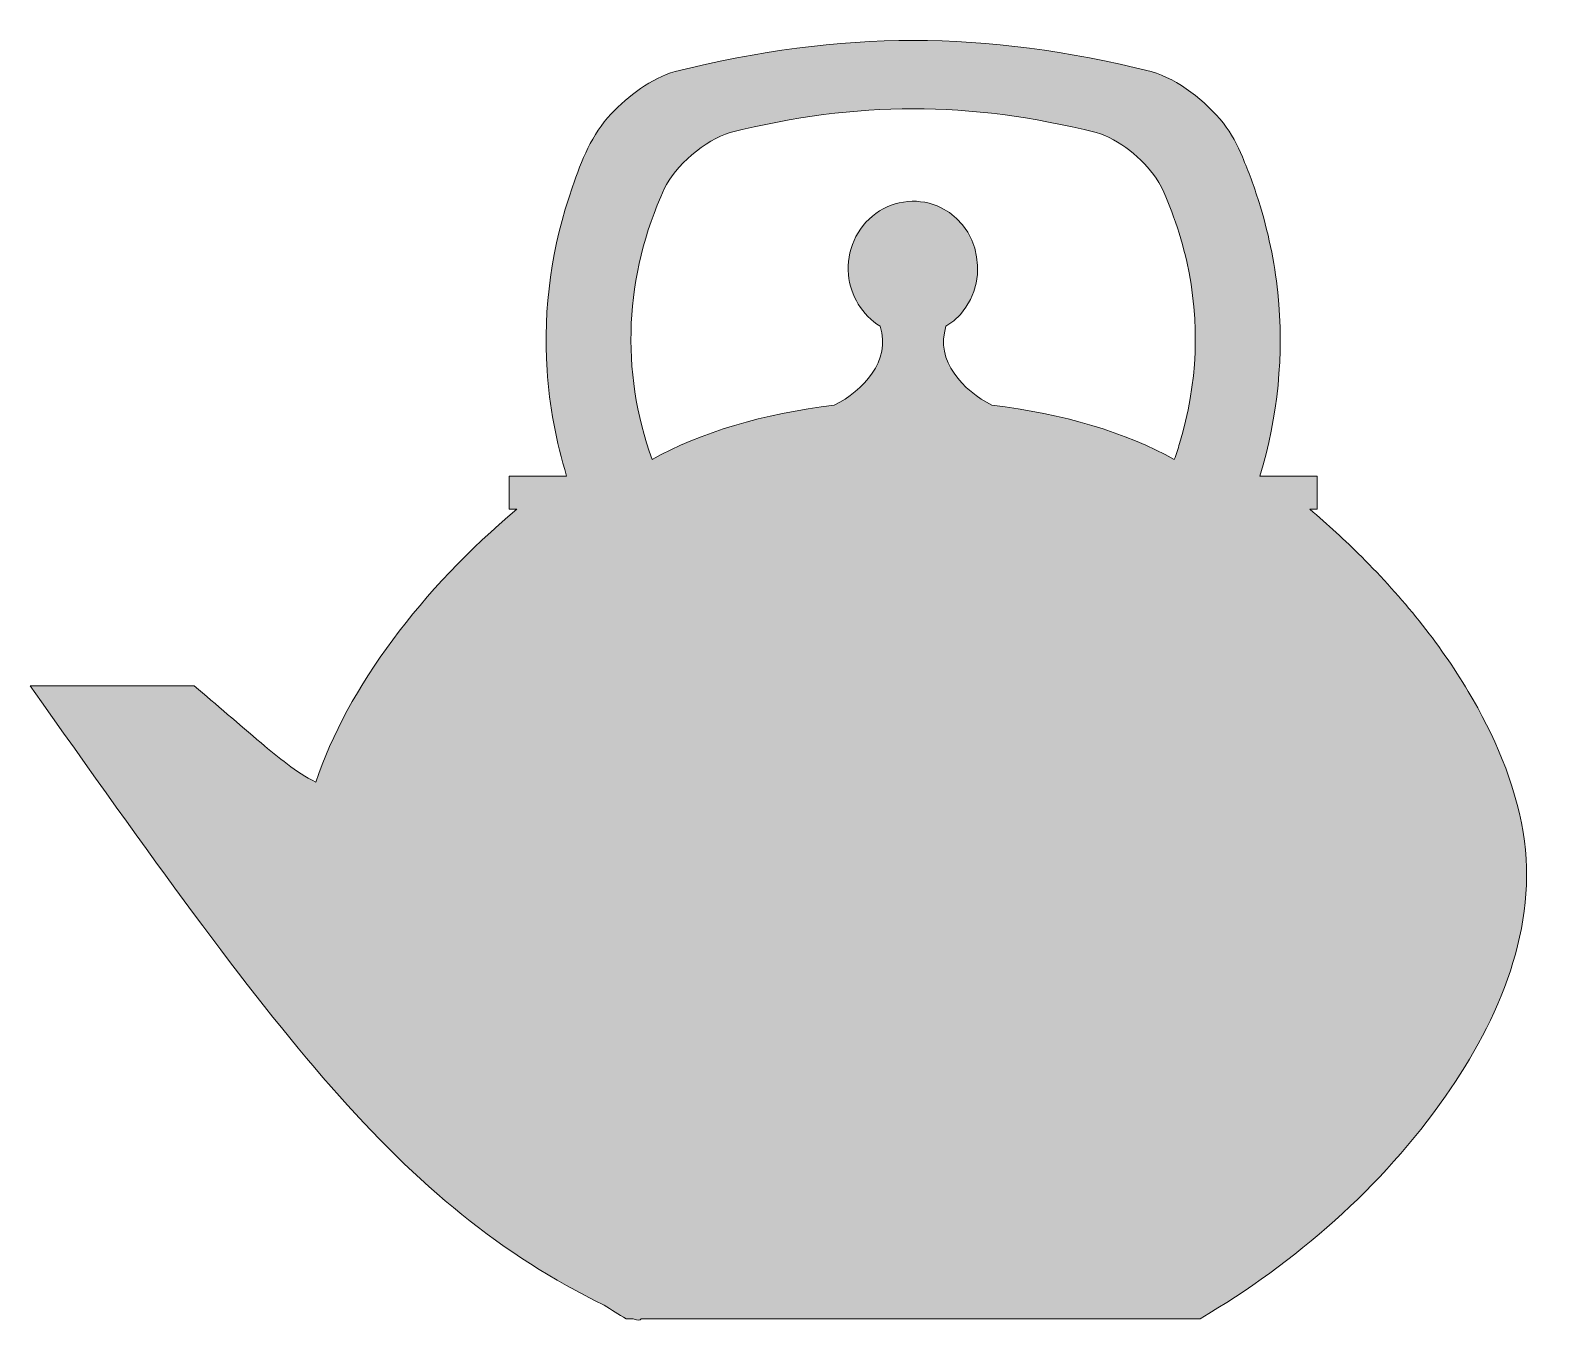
# Model space of a CAD drawing. Header units: inches. Extents: x 0 to 102, y 0 to 88.
import ezdxf

# ---------------------------------------------------------------- set-up
doc = ezdxf.new("R2010")
doc.units = ezdxf.units.IN
doc.header["$MEASUREMENT"] = 0
doc.layers.add('Layer 1', color=7, linetype='Continuous')

msp = doc.modelspace()

# ---------------------------------------------------------------- hatches: boundary and pattern name
at = {"layer": 'Layer 1', "true_color": 0xf5a9ca}
h = msp.add_hatch(color=231, dxfattribs=at)
h.dxf.hatch_style = 2
edge = h.paths.add_edge_path()
edge.add_spline(control_points=[(87.38, 55.03), (87.38, 55.03), (87.38, 57.28), (87.38, 57.28), (87.38, 57.28), (83.47, 57.28), (83.47, 57.28), (84.71, 61.3), (85.13, 65.56), (84.69, 69.74), (84.47, 71.84), (84.04, 73.91), (83.4, 75.92), (83.08, 76.95), (82.71, 77.96), (82.29, 78.94), (81.94, 79.76), (81.56, 80.53), (81, 81.23), (79.76, 82.76), (78, 84.17), (76.1, 84.74), (64.71, 87.54), (55.18, 87.54), (43.79, 84.74), (42.13, 84.24), (40.62, 83.1), (39.44, 81.86), (38.12, 80.46), (37.43, 78.7), (36.81, 76.9), (35.42, 72.92), (34.81, 68.68), (35.09, 64.48), (35.25, 62.04), (35.7, 59.62), (36.42, 57.28), (36.42, 57.28), (32.51, 57.28), (32.51, 57.28), (32.51, 57.28), (32.51, 55.03), (32.51, 55.03), (32.51, 55.03), (33.03, 55.03), (33.03, 55.03), (26.62, 49.64), (21.54, 42.98), (19.39, 36.5), (18.01, 37.21), (16.86, 38.18), (15.68, 39.17), (14.16, 40.46), (12.65, 41.76), (11.14, 43.05), (11.14, 43.05), (0, 43.05), (0, 43.05), (16.52, 19.72), (24.98, 7.82), (38.97, 1.02), (39.46, 0.7), (39.96, 0.4), (40.46, 0.1), (40.46, 0.1), (40.94, 0.1), (40.94, 0.1), (41.27, -0.04), (41.43, -0.02), (41.48, 0.1), (41.48, 0.1), (79.42, 0.1), (79.42, 0.1), (85.9, 3.9), (91.77, 9.04), (96.09, 15.21), (99.72, 20.39), (102.42, 26.69), (101.35, 33.12), (100.78, 36.5), (99.38, 39.72), (97.63, 42.66), (95.64, 46), (93.14, 49.05), (90.39, 51.8), (89.26, 52.92), (88.08, 54), (86.86, 55.03), (86.86, 55.03), (87.38, 55.03), (87.38, 55.03)], knot_values=[0, 0, 0, 0, 1, 1, 1, 2, 2, 2, 3, 3, 3, 4, 4, 4, 5, 5, 5, 6, 6, 6, 7, 7, 7, 8, 8, 8, 9, 9, 9, 10, 10, 10, 11, 11, 11, 12, 12, 12, 13, 13, 13, 14, 14, 14, 15, 15, 15, 16, 16, 16, 17, 17, 17, 18, 18, 18, 19, 19, 19, 20, 20, 20, 21, 21, 21, 22, 22, 22, 23, 23, 23, 24, 24, 24, 25, 25, 25, 26, 26, 26, 27, 27, 27, 28, 28, 28, 29, 29, 29, 30, 30, 30, 30], degree=3, periodic=1)
edge = h.paths.add_edge_path()
edge.add_spline(control_points=[(47.52, 80.6), (56.28, 82.75), (63.61, 82.75), (72.36, 80.6), (73.96, 80.12), (75.49, 78.86), (76.43, 77.5), (76.96, 76.71), (77.29, 75.77), (77.62, 74.88), (77.98, 73.89), (78.28, 72.88), (78.51, 71.85), (79.43, 67.77), (79.26, 63.49), (78.03, 59.5), (77.92, 59.13), (77.8, 58.77), (77.67, 58.41), (74.41, 60.22), (70.13, 61.53), (65.29, 62.09), (63.34, 63.1), (61.42, 65.07), (62.17, 67.45), (65.17, 69.27), (64.99, 73.93), (61.85, 75.49), (60.43, 76.2), (58.69, 76.04), (57.41, 75.11), (56.1, 74.16), (55.4, 72.55), (55.55, 70.95), (55.68, 69.52), (56.48, 68.2), (57.71, 67.45), (58.46, 65.07), (56.55, 63.1), (54.59, 62.09), (49.76, 61.53), (45.47, 60.22), (42.22, 58.41), (40.05, 64.43), (40.35, 70.9), (43.05, 76.78), (43.75, 78.32), (45.84, 80.1), (47.52, 80.6)], knot_values=[0, 0, 0, 0, 1, 1, 1, 2, 2, 2, 3, 3, 3, 4, 4, 4, 5, 5, 5, 6, 6, 6, 7, 7, 7, 8, 8, 8, 9, 9, 9, 10, 10, 10, 11, 11, 11, 12, 12, 12, 13, 13, 13, 14, 14, 14, 15, 15, 15, 16, 16, 16, 16], degree=3, periodic=1)

# ---------------------------------------------------------------- linework, layer by layer
at = {"layer": 'Layer 1', "lineweight": 0}
for points, knots in [([(87.38, 55.03), (87.38, 55.03), (87.38, 57.28), (87.38, 57.28), (87.38, 57.28), (83.47, 57.28), (83.47, 57.28), (84.71, 61.3), (85.13, 65.56), (84.69, 69.74), (84.47, 71.84), (84.04, 73.91), (83.4, 75.92), (83.08, 76.95), (82.71, 77.96), (82.29, 78.94), (81.94, 79.76), (81.56, 80.53), (81, 81.23), (79.76, 82.76), (78, 84.17), (76.1, 84.74), (64.71, 87.54), (55.18, 87.54), (43.79, 84.74), (42.13, 84.24), (40.62, 83.1), (39.44, 81.86), (38.12, 80.46), (37.43, 78.7), (36.81, 76.9), (35.42, 72.92), (34.81, 68.68), (35.09, 64.48), (35.25, 62.04), (35.7, 59.62), (36.42, 57.28), (36.42, 57.28), (32.51, 57.28), (32.51, 57.28), (32.51, 57.28), (32.51, 55.03), (32.51, 55.03), (32.51, 55.03), (33.03, 55.03), (33.03, 55.03), (26.62, 49.64), (21.54, 42.98), (19.39, 36.5), (18.01, 37.21), (16.86, 38.18), (15.68, 39.17), (14.16, 40.46), (12.65, 41.76), (11.14, 43.05), (11.14, 43.05), (0, 43.05), (0, 43.05), (16.52, 19.72), (24.98, 7.82), (38.97, 1.02), (39.46, 0.7), (39.96, 0.4), (40.46, 0.1), (40.46, 0.1), (40.94, 0.1), (40.94, 0.1), (41.27, -0.04), (41.43, -0.02), (41.48, 0.1), (41.48, 0.1), (79.42, 0.1), (79.42, 0.1), (85.9, 3.9), (91.77, 9.04), (96.09, 15.21), (99.72, 20.39), (102.42, 26.69), (101.35, 33.12), (100.78, 36.5), (99.38, 39.72), (97.63, 42.66), (95.64, 46), (93.14, 49.05), (90.39, 51.8), (89.26, 52.92), (88.08, 54), (86.86, 55.03), (86.86, 55.03), (87.38, 55.03), (87.38, 55.03)], [0, 0, 0, 0, 1, 1, 1, 2, 2, 2, 3, 3, 3, 4, 4, 4, 5, 5, 5, 6, 6, 6, 7, 7, 7, 8, 8, 8, 9, 9, 9, 10, 10, 10, 11, 11, 11, 12, 12, 12, 13, 13, 13, 14, 14, 14, 15, 15, 15, 16, 16, 16, 17, 17, 17, 18, 18, 18, 19, 19, 19, 20, 20, 20, 21, 21, 21, 22, 22, 22, 23, 23, 23, 24, 24, 24, 25, 25, 25, 26, 26, 26, 27, 27, 27, 28, 28, 28, 29, 29, 29, 30, 30, 30, 30]), ([(47.52, 80.6), (56.28, 82.75), (63.61, 82.75), (72.36, 80.6), (73.96, 80.12), (75.49, 78.86), (76.43, 77.5), (76.96, 76.71), (77.29, 75.77), (77.62, 74.88), (77.98, 73.89), (78.28, 72.88), (78.51, 71.85), (79.43, 67.77), (79.26, 63.49), (78.03, 59.5), (77.92, 59.13), (77.8, 58.77), (77.67, 58.41), (74.41, 60.22), (70.13, 61.53), (65.29, 62.09), (63.34, 63.1), (61.42, 65.07), (62.17, 67.45), (65.17, 69.27), (64.99, 73.93), (61.85, 75.49), (60.43, 76.2), (58.69, 76.04), (57.41, 75.11), (56.1, 74.16), (55.4, 72.55), (55.55, 70.95), (55.68, 69.52), (56.48, 68.2), (57.71, 67.45), (58.46, 65.07), (56.55, 63.1), (54.59, 62.09), (49.76, 61.53), (45.47, 60.22), (42.22, 58.41), (40.05, 64.43), (40.35, 70.9), (43.05, 76.78), (43.75, 78.32), (45.84, 80.1), (47.52, 80.6)], [0, 0, 0, 0, 1, 1, 1, 2, 2, 2, 3, 3, 3, 4, 4, 4, 5, 5, 5, 6, 6, 6, 7, 7, 7, 8, 8, 8, 9, 9, 9, 10, 10, 10, 11, 11, 11, 12, 12, 12, 13, 13, 13, 14, 14, 14, 15, 15, 15, 16, 16, 16, 16])]:
    msp.add_open_spline(points, degree=3, knots=knots, dxfattribs=at)

doc.saveas('drawing.dxf')
